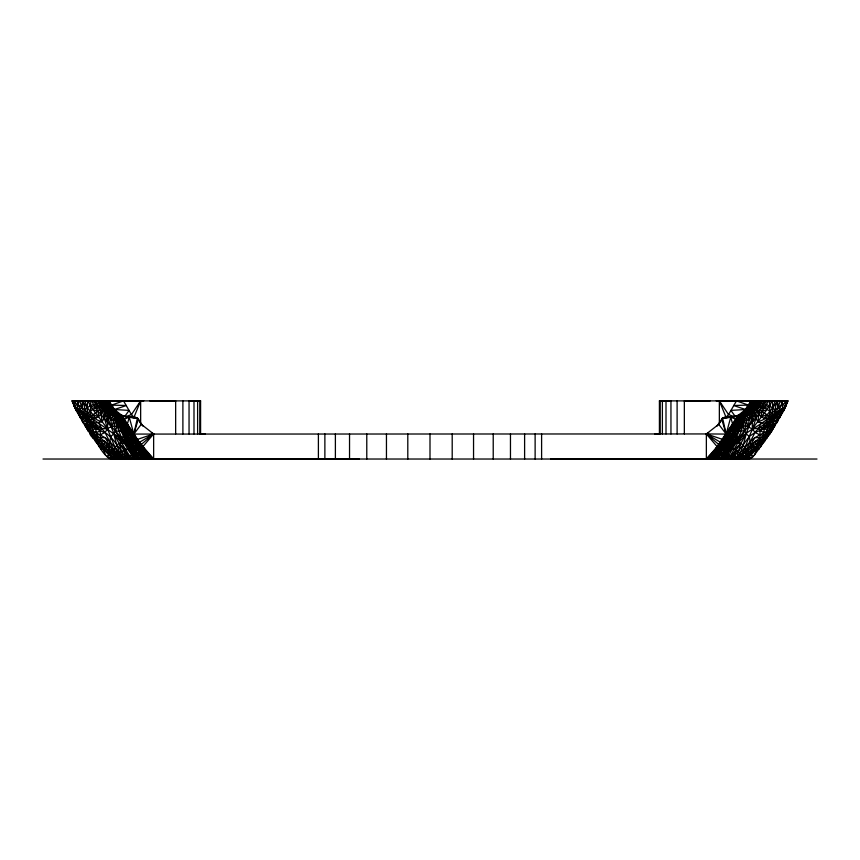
<?xml version="1.0" encoding="UTF-8"?>
<svg xmlns="http://www.w3.org/2000/svg" width="860" height="860" viewBox="0 0 860 860"><rect width="100%" height="100%" fill="white"/><g stroke="black" fill="none" stroke-linecap="round" stroke-linejoin="round"><path stroke-width="1.29" d="M189.049 433.945L189.049 400.878L199.853 400.889L199.832 433.945L200.584 433.945L200.584 400.889L72.014 400.889L75.959 410.22L88.784 431.741L85.355 424.55L81.85 420.766M550.572 459.057L748.426 459.143L752.048 457.456L754.392 455.09L769.528 434.375L784.04 410.22L787.986 400.889L660.168 400.889L660.168 433.945L654.761 433.945M662.383 433.945L662.383 400.878M666.005 433.945L666.005 400.878M670.95 433.945L670.95 400.878L659.416 400.889L659.416 433.945M677.11 433.945L677.11 400.878M90.784 400.878L90.407 415.971C95.352 421.55 96.331 431.129 104.995 432.451C114.401 439.008 120.325 449.887 126.732 459.111L123.496 457.187L110.134 441.922L105.135 437.675L86.731 427.635L85.022 425.904M99.577 447.232L97.965 443.61C101.931 440.535 100.362 434.687 99.975 430.419L88.58 426.012L86.419 423.786L85 416.219C96.159 404.189 107.844 400.846 118.562 415.434C123.087 414.24 123.947 421.024 124.259 424.152C119.981 428.517 112.155 423.883 107.543 428.989L101.641 428.473C99.126 436.052 83.796 429.118 93.117 438.181C99.394 444.803 102.437 455.768 111.574 459.143L309.428 459.057M787.986 400.889L751.135 400.878L740.707 421.421L741.245 431.322L735.612 443.287L726.7 459.1C745.212 445.319 750.619 421.669 757.456 400.878M142.868 426.065L137.45 417.895L133.945 417.326L131.451 414.574L123.507 400.867L108.865 400.878L111.306 408.726L115.369 430.892L118.121 436.342L131.988 451.242L141.857 459.079L125.345 422.389L121.239 415.412L121.883 415.401L137.45 439.395L144.469 456.907L144.458 459.079L134.117 449.877L121.109 420.056L108.865 400.878L72.014 400.889M140.793 423.937L153.639 433.945L153.639 459.057L142.964 447.995L133.827 434.074L137.45 417.895L128.86 417.229L121.239 415.412C129.924 426.302 133.149 441.492 131.451 455.209L133.3 459.1C114.788 445.319 109.381 421.669 102.544 400.878M717.133 426.065L722.55 417.895L726.055 417.326L728.549 414.574L736.493 400.867L751.135 400.878L743.212 412.736L743.233 415.477L730.968 430.484L710.897 459.068L717.143 446.641L738.116 415.401L741.438 415.434C752.156 400.846 763.841 404.189 775 416.219L773.581 423.786L771.42 426.012L755.005 432.451L749.339 436.504L734.214 456.649L733.268 459.111L736.504 457.187L749.866 441.922L754.865 437.675L773.269 427.635L774.978 425.904M92.385 400.878L96.395 404.2L105.984 408.446L116.766 415.477L153.639 459.057L123.689 459.111L121.002 458.079L115.186 447.77L107.543 428.989L107.962 409.575L105.887 400.878M95.245 441.148L108.758 454.832L118.529 459.122L117.852 457.466L118.271 454.338L121.454 451.339L130.322 447.845L132.042 448.597L134.912 456.606L134.805 459.089L127.678 449.135L121.26 437.084L117.067 426.022L112.638 407.651L108.586 400.878M722.55 417.895L731.14 417.229L738.761 415.412C730.075 426.302 726.851 441.492 728.549 455.209L725.195 459.089L726.808 440.298L738.116 415.401L730.731 417.229L722.55 417.895L726.173 434.074L717.036 447.995L706.361 459.057L706.361 433.945L719.207 423.937M786.008 400.889L785.094 408.113M73.605 405.812L74.218 405.812C87.096 415.692 100.642 424.206 113.778 433.881C119.228 439.191 127.753 435.192 133.192 440.298L134.117 449.877L137.826 459.089C127.022 447.05 123.689 429.957 116.766 415.477L116.788 412.736C112.595 405.866 104.565 398.696 96.395 404.2C86.914 404.684 78.937 414.144 83.442 423.41M744.889 412.241C740.008 428.753 735.01 446.942 722.174 459.089L727.958 448.597L729.678 447.845L736.536 450.145L734.214 456.649L730.258 459.1L730.452 455.8L744.631 430.892L748.695 408.726L750.286 402.405L751.414 400.878M87.075 429.258C96.363 441.04 108.059 451.382 120.927 459.122L121.561 457.359L131.451 455.209M104.318 400.878C107.102 407.694 106.016 415.552 102.2 421.744L94.998 423.12L88.558 422.066L85.355 424.55L88.58 426.012L92.375 435.859L97.965 443.61L95.524 438.912L96.675 435.375L95.707 428.85L93.181 426.366L88.257 416.928L87.193 407.565L87.828 400.878M734.805 416.627L739.159 415.412L738.568 418.788L739.6 420.948L727.958 448.597M739.815 415.412C735.257 425.173 727.861 433.064 721.766 441.481L720.572 442.319L713.359 459.068L736.311 459.111L740.879 443.351C728.474 439.954 720.304 450.608 713.359 459.068L706.361 459.057L717.143 446.641L706.361 433.945L133.827 434.074L129.699 429.248L120.841 415.412L125.194 416.627M91.493 400.878L95.793 408.349L107.822 422.862L115.369 430.892L118.755 431.322L119.293 421.421L110.908 419.766L105.146 414.627L100.469 400.878M776.558 423.41C782.847 409.285 764.701 401.276 753.424 402.781C735.321 415.724 731.538 440.127 722.174 459.089M764.938 400.878L763.605 404.2L759.67 409.596L757.8 421.744C748.275 432.021 747.534 447.2 738.998 458.079L736.311 459.111L748.426 459.143M787.298 402.899L787.524 400.889M134.117 449.877L133.773 452.844L137.826 459.089M775.096 400.878L772.807 407.565L771.742 416.928L766.819 426.366L764.293 428.85L763.325 435.375L764.475 438.912L760.423 447.232M80.087 417.702C77.54 411.789 82.7 406.404 84.087 400.878M120.927 459.122L114.004 450.221L104.995 432.451L101.641 428.473L85 416.219L81.657 406.855L82.538 400.889M87.913 430.559L96.417 437.546L102.523 447.985L116.165 459.132L108.758 454.832L108.295 452.5L110.66 436.504C116.637 432.505 117.766 424.485 117.798 417.799L118.562 415.434L124.356 422.367L144.458 459.079L133.192 440.298L145.555 456.241L149.102 459.068L142.857 446.641L153.639 433.945L151.328 432.881M768.507 400.878L764.207 408.349L744.631 430.892L733.698 431.279L730.968 430.484L729.989 428.452L724.378 437.514L722.292 443.728L719.336 444.953L710.897 459.068L714.445 456.241L726.808 440.298L730.871 437.955L741.879 436.342L752.457 428.989L755.983 418.336L758.09 408.005L761.938 400.878M107.382 457.068L112.993 457.477L113.918 456.692L114.004 450.221L116.702 444.996L119.121 443.351L128.097 443.072L133.945 445.749L136.331 447.716L136.073 454.607L139.331 459.089L138.449 456.165L138.954 453.542M735.762 416.509L739.159 415.412L727.162 433.096L725.926 438.31L718.143 459.079L728.011 451.242L741.879 436.342M88.236 430.559L93.342 433.182L104.877 441.438L103.576 446.308L100.985 449.135M752.091 400.878L750.017 410.811L748.351 427.012L752.457 428.989L755.005 432.451L759.477 434.687L763.325 435.375L766.658 435.042L772.925 429.258M764.755 441.148L743.836 459.132L751.242 454.832L751.704 452.5L749.339 436.504C743.362 432.505 742.234 424.485 742.201 417.799L741.438 415.434L735.644 422.367L735.741 424.152L720.669 459.089L723.926 454.607L723.668 447.716L726.808 440.298L715.541 459.079L715.531 456.907L721.766 441.481M109.715 402.405L115.111 412.241L116.487 417.551L114.401 426.012M776.999 400.889C774.484 409.704 774.344 420.336 768.034 427.42L766.658 435.042L764.475 438.912L741.471 459.122L742.148 457.466L751.704 452.5M752.618 457.068L747.007 457.477L745.663 455.241L746.308 452.489L754.865 437.675L763.583 437.546L766.658 435.042L768.388 435.859M98.62 422.926L101.641 428.473L97.083 427.474L90.601 431.559C83.936 425.915 81.109 417.423 76.583 410.22L79.002 400.889M785.771 400.889L785.782 405.812L771.216 431.741M737.117 417.562L738.493 415.401L730.731 417.229L726.173 434.074L706.361 433.945L718.852 444.577L713.08 456.058L714.445 456.241L719.143 448.178L717.842 448.307L708.489 459.057L717.143 446.641M91.611 435.859L93.342 435.042L100.523 434.687L104.995 432.451L107.543 428.989L102.587 412.026L96.395 404.2L97.298 400.878M137.45 417.895L129.269 417.229L127.387 423.98C133.407 436.826 141.545 448.92 151.51 459.057L142.857 446.641M728.549 455.209L738.439 457.359L739.073 459.122L745.996 450.221L755.005 432.451L758.359 428.473L777.537 414.38L782.922 400.889M736.311 459.111L755.123 441.438L769.399 431.559L773.269 427.635L774.645 424.55L773.581 423.786L762.917 427.474L752.457 428.989L752.178 422.862L759.53 400.878M779.913 417.702C782.46 411.789 777.3 406.404 775.913 400.878M141.513 423.98L133.827 434.074L129.269 417.229L124.184 419.164L125.345 422.389L121.507 415.401L128.602 417.229L135.385 417.465L126.495 417.24L137.019 417.702L138.309 419.164L133.827 434.074L126.635 423.55M102.931 402.222L102.071 405.049L98.879 403.254L98.061 400.878M787.298 400.889L785.782 405.812C774.634 413.638 764.368 422.142 752.457 428.989M755.682 400.878C752.898 407.694 753.983 415.552 757.8 421.744C764.228 424.539 771.657 422.712 777.494 419.336L780.762 414.8L777.537 414.38L784.04 410.22M766.883 438.181L771.42 426.012L774.645 424.55L778.149 420.766M741.245 431.322L747.361 407.651L750.286 402.405M780.332 400.889L775 416.219L777.784 416.713L780.762 414.8M747.007 457.477L746.448 459.132L752.048 457.456M754.112 400.878L752.038 409.575L752.178 422.862M783.987 400.889L785.245 403.039C774.591 407.393 769.517 419.013 757.8 421.744L769.754 405.856L771.646 400.878M754.854 414.627L749.092 419.766L740.707 421.421L731.903 443.072L725.087 456.606M101.673 400.878L101.007 402.534L99.072 400.878M126.624 417.261L133.945 417.326L140.653 400.867L140.653 424.679M738.439 457.359L743.298 444.996L746.222 433.881L738.052 443.33M752.79 400.878L746.082 413.38L743.233 415.477M754.392 455.09L757.477 447.985L763.583 437.546L738.998 458.079M725.883 449.877L715.541 459.079L722.292 443.728L713.359 459.068M769.528 434.375L772.087 430.559M718.143 459.079L723.668 447.716L718.917 455.585M725.195 459.089L728.14 452.844L732.322 449.135M751.726 400.878L744.405 414.574L748.351 427.012C744.609 424.335 738.622 428.258 735.741 424.152L740.578 415.423L738.751 417.025M744.631 430.892L729.678 447.845C728.549 432.204 739.697 422.636 745.566 409.51L733.612 405.512L748.361 405.103L745.276 410.026M82.216 416.713L85 416.219L82.463 414.38L79.238 414.8C91.267 425.926 103.512 415.745 106.575 402.781L104.974 400.878M780.418 412.305L782.772 407.64L780.998 400.889M739.159 415.412L735.644 422.367L738.761 415.412L735.074 416.509M719.702 422.98L722.98 417.702L733.505 417.24L724.614 417.465L731.398 417.229L738.493 415.401M730.968 430.484L718.121 453.757M118.755 431.322L127.635 431.053L129.032 430.484L130.01 428.452C137.912 437.439 137.482 451.081 146.641 459.068L139.427 442.319L138.234 441.481M725.926 438.31L715.531 456.907M761.38 422.926L758.359 428.473C760.992 432.118 765.873 433.709 770.259 433.204M770.044 433.204L762.035 443.61L759.853 440.621L755.123 441.438L751.221 448.178L756.424 446.308L759.853 440.621L760.025 430.419L772.474 419.39L777.784 416.713M76.013 400.889L74.218 405.812L74.906 408.113M738.761 415.412L734.655 422.389L735.816 419.164L730.731 417.229L732.612 423.98L730.301 429.248L713.08 456.058M712.198 455.316L720.572 442.319L706.361 433.945L708.672 432.881M718.852 444.577L708.489 459.057M140.653 400.867L131.451 414.574L125.399 416.799M730.258 459.1L736.536 450.145L741.728 454.338L742.148 457.466L739.073 459.122M124.894 416.262L129.107 410.392L114.434 409.51L120.4 420.948L132.042 448.597M753.65 400.878L751.533 403.781L754.016 408.446L749.092 419.766L746.082 413.38C752.575 407.941 761.337 406.393 767.614 400.878M755.026 400.878L753.424 402.781L757.413 412.026L761.39 416.896L764.282 418.422L776.558 402.813M740.707 421.421L733.698 431.279L731.903 443.072L736.353 437.267M102.587 412.026L101.91 408.005L104.769 402.297L103.383 400.878M138.449 456.165L127.635 431.053L120.4 420.948L121.432 418.788L120.841 415.412L124.238 416.509M739.6 420.948L742.201 417.799L749.544 414.735L758.09 408.005L766.518 405.092M741.471 459.122L751.242 454.832L757.477 447.985L755.123 441.438M757.413 412.026L759.67 409.596L769.754 405.856L769.216 400.878M756.617 400.878L755.23 402.297L758.09 408.005M774.645 424.55L770.345 428.968L766.819 426.366L771.442 422.066L773.581 423.786M727.162 433.096L726.173 434.074L718.487 423.98M764.475 438.912L767.625 435.859M734.279 449.683L740.879 443.351L743.298 444.996L745.996 450.221L746.308 452.489L757.477 447.985L759.014 449.135M106.898 456.563L108.758 454.832M760.928 400.878L758.993 402.534L758.326 400.878M129.032 430.484L137.707 443.728L140.664 444.953L149.102 459.068L141.148 444.577L153.639 433.945L137.45 439.395M74.229 400.889L74.755 403.039C85.409 407.393 90.483 419.013 102.2 421.744L100.33 409.596L92.987 414.692L82.506 419.336L79.238 414.8M737.762 415.692L745.566 409.51L730.892 410.392L735.106 416.262M88.58 426.012L89.698 425.162L97.083 427.474L87.526 419.39L83.001 400.889M737.923 415.95L743.212 412.736M153.639 433.945L139.427 442.319L147.802 455.316M733.365 423.55L726.173 434.074L721.691 419.164M761.121 403.254L757.929 405.049L757.069 402.222M771.764 430.559L769.399 431.559L762.917 427.474L769.592 415.971L769.754 405.856M777.494 419.336L767.012 414.692L761.39 416.896L761.788 411.37L759.67 409.596M123.453 400.889L111.639 405.103L114.724 410.026M766.991 409.704L761.788 411.37L767.012 414.692M73.992 400.889L74.218 405.812L76.583 410.22L82.463 414.38L78.12 404.619L74.218 405.812L72.702 400.889M741.804 456.359L745.663 455.241M146.92 456.058L140.857 448.178L142.158 448.307L146.92 456.058L145.555 456.241L137.707 443.728L146.641 459.068M731.398 417.229L723.776 417.562L730.731 417.229M719.347 424.679L719.347 400.867L726.055 417.326L733.505 417.24M726.055 417.326L733.376 417.261M122.883 417.562L121.883 415.401L128.86 417.229L136.224 417.562L128.602 417.229M111.574 459.143L123.689 459.111L119.121 443.351L125.721 449.683L129.548 455.8L129.742 459.1L125.786 456.649L123.464 450.145L129.742 459.1M82.786 422.238L87.526 419.39L89.698 425.162L91.966 427.42L93.342 435.042L95.524 438.912M116.401 400.846L112.746 400.857L124.076 400.878M199.853 400.889L200.584 400.889M75.959 410.22L76.583 410.22M86.118 427.646L86.731 427.635M200.584 433.945L205.239 433.945M184.922 459.1L184.362 459.1L185.943 459.1M191.092 459.1L191.651 459.1L190.081 459.1M234.984 459.154L239.016 459.154M309.428 459.154L359.2 459.057M684.237 459.154L749.662 459.057M121.83 400.846L143.749 400.846M149.801 400.878L174.752 400.867L163.422 400.846M694.321 400.846L685.248 400.867L710.199 400.878M716.251 400.846L738.17 400.846M735.923 400.878L747.254 400.857L743.599 400.846M43 459.025L817 459.025M654.761 459.154L659.437 459.154M659.416 400.889L660.147 400.889M786.395 405.812L781.88 404.619M773.269 427.635L773.882 427.646M263.816 459.154L268.492 459.154M110.338 459.057L175.762 459.143M777.214 422.238L772.474 419.39L764.282 418.422M126.495 417.24L133.945 417.326M111.639 405.103L126.388 405.512L114.434 409.51L122.238 415.692M123.689 459.111L104.877 441.438L100.147 440.621L96.417 437.546L105.135 437.675L113.692 452.489L121.002 458.079M98.879 403.254C102.684 410.446 110.123 415.541 117.798 417.799L120.4 420.948M121.507 415.401L129.269 417.229M101.91 408.005L93.482 405.092M100.33 409.596L90.246 405.856L88.354 400.878M108.295 452.5L118.196 456.359M121.239 415.412L124.926 416.509M107.951 457.456L113.552 459.132L112.993 457.477M90.246 405.856L93.009 409.704L98.212 411.37L98.61 416.896L107.543 428.989M706.361 433.945L722.55 439.395M736.547 400.889L748.361 405.103M734.601 416.799L728.549 414.574L719.347 400.867M83.442 402.813L92.987 414.692L98.61 416.896L93.009 409.704M86.419 423.786L89.698 425.162M82.506 419.336L88.558 422.066L93.181 426.366L89.655 428.968L85.355 424.55M116.788 412.736L122.077 415.95M770.302 425.162L771.42 426.012M120.841 415.412L124.356 422.367L121.249 417.025L119.422 415.423L127.635 431.053L130.322 447.845L115.369 430.892M127.678 449.135L134.912 456.606M114.337 455.241L118.529 459.122M751.242 454.832L753.102 456.563M141.878 453.757L136.331 447.716L141.083 455.585L141.857 459.079M125.721 449.683L121.948 443.33L113.778 433.881L116.702 444.996L121.561 457.359M116.487 417.551L123.646 437.267L128.097 443.072L126.302 431.279L119.293 421.421M151.51 459.057L141.148 444.577M92.987 414.692L95.718 418.422M106.35 400.878L113.918 413.38L110.908 419.766L111.649 427.012L115.595 414.574L108.274 400.878M120.185 415.412L121.249 417.025M144.469 456.907L134.074 438.31L132.838 433.096M104.877 441.438L108.779 448.178L113.692 452.489L102.523 447.985L105.608 455.09M118.121 436.342L121.948 443.33M138.309 419.164L140.298 422.98M115.111 412.241L116.766 415.477M77.228 407.64L79.582 412.305M134.805 459.089L123.646 437.267M89.956 433.204L90.472 434.375M107.21 400.878L109.349 407.307L110.908 419.766L105.984 408.446L108.468 403.781L107.908 400.878M141.083 455.585L134.074 438.31M95.062 400.878L96.395 404.2M84.903 400.878L87.193 407.565M79.668 400.889L81.657 406.855M105.146 414.627L107.822 422.862M92.375 435.859L93.117 438.181M77.078 400.889L78.12 404.619M762.702 400.878L763.605 404.2M745.599 426.012L743.513 417.551M782.772 407.64L783.417 410.22M721.045 453.542L721.551 456.165M777.462 400.889L778.343 406.855M72.477 400.889L72.702 402.899M772.172 400.878L772.807 407.565M684.345 400.878L684.345 433.945M541.606 433.945L541.606 459.057M535.124 433.945L535.124 459.057M524.611 433.945L524.611 459.057M510.464 433.945L510.464 459.057M493.221 433.945L493.221 459.057M473.548 433.945L473.548 459.057M452.199 433.945L452.199 459.057M430 433.945L430 459.057M407.801 433.945L407.801 459.057M386.452 433.945L386.452 459.057M366.779 433.945L366.779 459.057M349.536 433.945L349.536 459.057M335.389 433.945L335.389 459.057M324.876 433.945L324.876 459.057M318.394 433.945L318.394 459.057M197.617 400.878L197.617 433.945M193.994 400.878L193.994 433.945M182.89 400.878L182.89 433.945M175.655 400.878L175.655 433.945M738.901 426.065L738.751 431.494L734.397 437.331L735.139 431.419L738.901 426.065M752.038 409.575L749.544 414.735L747.996 412.09L750.651 407.307L752.038 409.575M112.004 412.09L110.456 414.735L107.962 409.575L109.349 407.307L112.004 412.09M596.184 459.143L591.508 459.154L596.184 459.154M668.897 459.1L668.349 459.1L668.908 459.1M675.637 459.1L675.089 459.1L675.637 459.1M205.239 459.154L200.563 459.154L205.239 459.154M625.016 459.154L620.984 459.154L625.016 459.154M108.779 448.178L103.576 446.308L100.147 440.621L108.779 448.178M125.603 437.331L121.249 431.494L121.099 426.065L124.861 431.419L125.603 437.331"/></g></svg>
